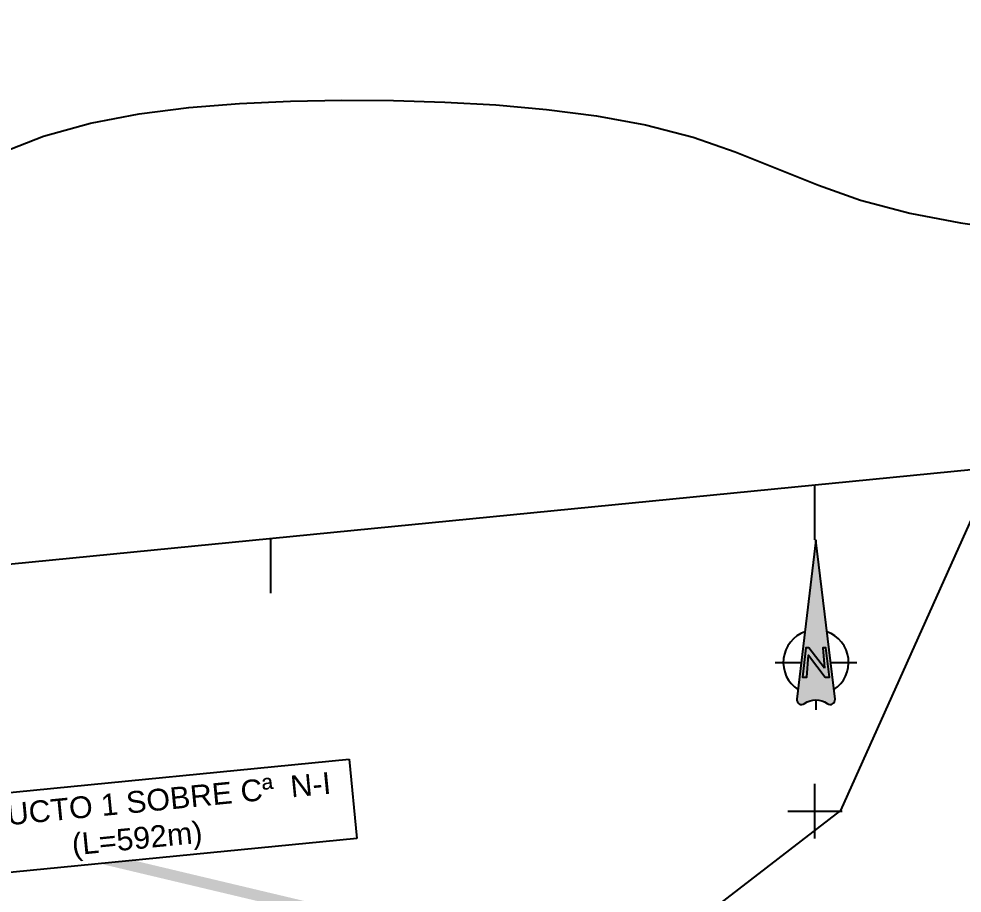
# Model space of a CAD drawing. Header units: metres. Extents: x -4 to 509425, y 7549 to 4732445.
# Drawn here: x 480153.7 to 480327, y 4719384.9 to 4719545.7 of the extents above; entities that cross this region are included whole.
import ezdxf

# ---------------------------------------------------------------- set-up
doc = ezdxf.new("R2010")
doc.units = ezdxf.units.M
doc.header["$LTSCALE"] = 0.01
doc.header["$MEASUREMENT"] = 0
doc.layers.get('0').update_dxf_attribs({"lineweight": 0})
for name, color, linetype in [('----tav posible trazado', 50, 'Continuous'), ('322308300149-PRV-PLA-PT-TRA-220201-XREF_PLANTA_1000$0$C-RAIL-TEXT-VIADUCTO', 2, 'Continuous'), ('322308300149-PRV-PLA-PT-URB-220600-XREF_VIALES_1000$0$C-G-GRID-PAR', 252, 'Continuous'), ('322308300149-PRV-PLA-PT-URB-220600-XREF_VIALES_1000$0$C-ROAD-FRAIM-PAR', 1, 'Continuous'), ('322308300149-PRV-PLA-PT-URB-220600-XREF_VIALES_1000$0$G-BLCK-PAR', 7, 'Continuous'), ('autovias y carreteras CyL', 2, 'Continuous'), ('cauces CHE', 4, 'Continuous')]:
    doc.layers.add(name, color=color, linetype=linetype)
doc.styles.add('322308300149-PRV-PLA-PT-TRA-220201-XREF_PLANTA_1000$0$TYPSA_Arial_4.0mm', font='arial.ttf', dxfattribs={"height": 4})

# ---------------------------------------------------------------- blocks, each defined once
blk = doc.blocks.new('322308300149-PRV-PLA-PT-URB-220600-XREF_VIALES_1000$0$G-BLCK_NORTE_TYPSA')
at = {"true_color": 0x878787}
h = blk.add_hatch(color=252, dxfattribs=at)
h.dxf.hatch_style = 1
edge = h.paths.add_edge_path()
edge.add_line((0, 11.25), (-1.753, -3.364))
edge.add_arc((-1.306, -3.418), 0.45, 173.15993, 305.489)
edge.add_arc((0, -5.25), 1.8, 54.511, 125.489, ccw=False)
edge.add_arc((1.306, -3.418), 0.45, 234.511, 366.84007)
edge.add_line((1.753, -3.364), (0, 11.25))
h.paths.add_polyline_path([(0.716, 1.35), (0.917, 1.35), (1.24, -1.35), (0.833, -1.35), (-0.692, 0.675), (-0.925, -1.35), (-1.24, -1.35), (-0.917, 1.35), (-0.645, 1.35), (0.776, -0.537)], flags=16)
at = {"true_color": 0xdedede}
h = blk.add_hatch(color=254, dxfattribs=at)
h.dxf.hatch_style = 1
h.paths.add_polyline_path([(0.917, 1.35), (0.645, 1.35), (0.776, -0.537), (-0.645, 1.35), (-0.917, 1.35), (-1.24, -1.35), (-0.833, -1.35), (-0.692, 0.675), (0.833, -1.35), (1.24, -1.35)])
at = {"flags": 128}
blk.add_lwpolyline([(1.045, -3.784, 0.651451), (1.753, -3.364), (0, 11.25), (-1.753, -3.364, 0.651451), (-1.045, -3.784, -0.319997)], format="xyb", close=True, dxfattribs=at)
for points in [[(-1.011, 2.825, 0.618494), (-1.65, -2.505)], [(1.65, -2.505, 0.618494), (1.011, 2.825)]]:
    blk.add_lwpolyline(points, format="xyb", dxfattribs=at)
at = {"color": 254, "true_color": 0xdedede, "flags": 128}
blk.add_lwpolyline([(0.776, -0.537), (-0.645, 1.35), (-0.917, 1.35), (-1.24, -1.35), (-0.833, -1.35), (-0.692, 0.675), (0.833, -1.35), (1.24, -1.35), (0.917, 1.35), (0.645, 1.35)], close=True, dxfattribs=at)
at = {"flags": 128}
for points in [[(-3.75, 0), (-1.349, 0)], [(1.349, 0), (3.75, 0)], [(0, -3.45), (0, -4.35)]]:
    blk.add_lwpolyline(points, dxfattribs=at)

msp = doc.modelspace()

# ---------------------------------------------------------------- linework, layer by layer
at = {"layer": '----tav posible trazado', "const_width": 2}
msp.add_lwpolyline([(493126.297, 4722566.687), (489089.768, 4719983.412), (487391.991, 4719524.721), (486385.747, 4719333.899), (484807.586, 4719492.276), (483449.21, 4719303.957), (482224.131, 4719297.677), (480281.462, 4719364.551), (479800.807, 4719478.806), (478248.851, 4719057.394), (477438.206, 4718935.458)], dxfattribs=at)
at = {"layer": '322308300149-PRV-PLA-PT-URB-220600-XREF_VIALES_1000$0$C-G-GRID-PAR', "lineweight": -3, "flags": 128}
for points in [[(480300, 4719449.903), (480300, 4719459.903)], [(480200, 4719440.071), (480200, 4719450.071)], [(480300, 4719395), (480300, 4719405)], [(480295, 4719400), (480305, 4719400)]]:
    msp.add_lwpolyline(points, dxfattribs=at)
at = {"layer": 'autovias y carreteras CyL'}
msp.add_polyline3d([(479942.685, 4719134.085, 678.685), (480157.5, 4719289.099, 678.463), (480215.5, 4719336.899, 678.217), (480262.987, 4719367.879, 678.103), (480304.766, 4719400.109, 677.981), (480329.78, 4719455.973, 677.475), (480370.708, 4719517.849, 677.84), (480401.304, 4719558.015, 678.53), (480448.033, 4719599.975, 680.242), (480488.087, 4719634.307, 680.633), (480566.287, 4719670.546, 680.976), (480742.943, 4719750.448, 680.412)], dxfattribs=at)
msp.add_polyline3d([(479942.685, 4719134.085, 678.685), (480157.5, 4719289.099, 678.463), (480215.5, 4719336.899, 678.217), (480262.987, 4719367.879, 678.103), (480304.766, 4719400.109, 677.981), (480329.78, 4719455.973, 677.475), (480370.708, 4719517.849, 677.84), (480401.304, 4719558.015, 678.53), (480448.033, 4719599.975, 680.242), (480488.087, 4719634.307, 680.633), (480566.287, 4719670.546, 680.976), (480742.943, 4719750.448, 680.412)], dxfattribs=at)
at = {"layer": 'cauces CHE'}
msp.add_lwpolyline([(480150.58, 4719521.079), (480158.211, 4719524.061), (480166.848, 4719526.487), (480175.779, 4719528.189), (480184.923, 4719529.345), (480194.216, 4719530.089), (480203.608, 4719530.515), (480213.056, 4719530.683), (480222.523, 4719530.625), (480231.974, 4719530.346), (480241.374, 4719529.826), (480250.685, 4719529.014), (480259.862, 4719527.836), (480268.852, 4719526.18), (480277.587, 4719523.9), (480285.359, 4719521.181), (480300.618, 4719515.064), (480308.379, 4719512.328), (480317.447, 4719509.93), (480326.771, 4719508.157), (480336.275, 4719506.82)], dxfattribs=at)

# ---------------------------------------------------------------- block references
at = {"layer": '322308300149-PRV-PLA-PT-URB-220600-XREF_VIALES_1000$0$G-BLCK-PAR', "xscale": 2, "yscale": 2, "zscale": 2}
msp.add_blockref('322308300149-PRV-PLA-PT-URB-220600-XREF_VIALES_1000$0$G-BLCK_NORTE_TYPSA', (480300.175, 4719427.346), dxfattribs=at)

# ---------------------------------------------------------------- next in the draw order: texts
at = {"layer": '322308300149-PRV-PLA-PT-TRA-220201-XREF_PLANTA_1000$0$C-RAIL-TEXT-VIADUCTO', "color": 2, "linetype": 'Continuous', "insert": (480174.554, 4719403.661), "char_height": 4, "width": 76.40396, "attachment_point": 2, "rotation": 5.6151, "style": '322308300149-PRV-PLA-PT-TRA-220201-XREF_PLANTA_1000$0$TYPSA_Arial_4.0mm', "bg_fill": 19, "box_fill_scale": 1.5, "bg_fill_color": 256, "bg_fill_true_color": 13158600, "bg_fill_transparency": 0}
msp.add_mtext('{\\C256;VIADUCTO 1 SOBRE Cª  N-I\\P(L=592m)}', dxfattribs=at)

# ---------------------------------------------------------------- next in the draw order: linework, layer by layer
at = {"layer": '322308300149-PRV-PLA-PT-URB-220600-XREF_VIALES_1000$0$C-G-GRID-PAR', "lineweight": -3, "flags": 128}
for points in [[(480200, 4719395), (480200, 4719405)], [(480195, 4719400), (480205, 4719400)]]:
    msp.add_lwpolyline(points, dxfattribs=at)
at = {"layer": '322308300149-PRV-PLA-PT-URB-220600-XREF_VIALES_1000$0$C-ROAD-FRAIM-PAR', "lineweight": -3, "flags": 128}
msp.add_lwpolyline([(479654.705, 4719145.25), (480401.106, 4719218.639), (480376.643, 4719467.439), (479630.242, 4719394.05), (479654.705, 4719145.25)], dxfattribs=at)

# ---------------------------------------------------------------- next in the draw order: texts
at = {"layer": '322308300149-PRV-PLA-PT-TRA-220201-XREF_PLANTA_1000$0$C-RAIL-TEXT-VIADUCTO', "color": 2, "linetype": 'Continuous', "insert": (480174.554, 4719403.661), "char_height": 4, "width": 76.40396, "attachment_point": 2, "rotation": 5.6151, "style": '322308300149-PRV-PLA-PT-TRA-220201-XREF_PLANTA_1000$0$TYPSA_Arial_4.0mm', "bg_fill": 19, "box_fill_scale": 1.5, "bg_fill_color": 256, "bg_fill_true_color": 13158600, "bg_fill_transparency": 0}
msp.add_mtext('{\\C256;VIADUCTO 1 SOBRE Cª  N-I\\P(L=592m)}', dxfattribs=at)

doc.saveas('drawing.dxf')
